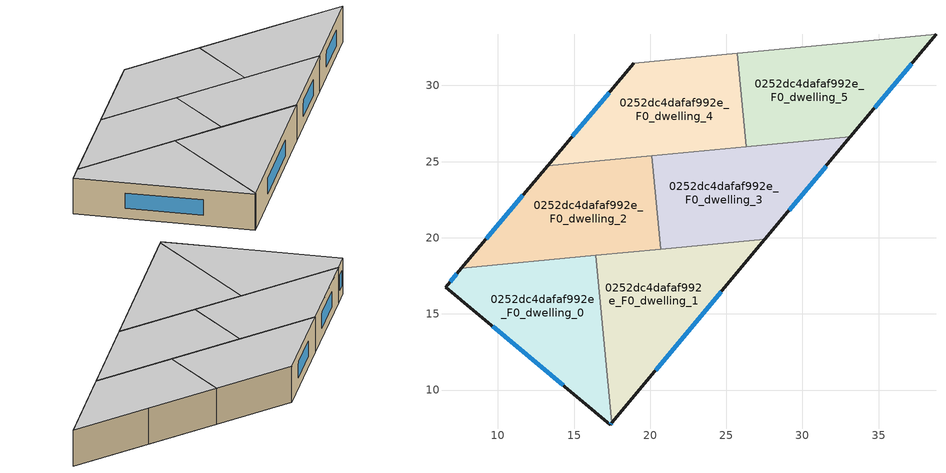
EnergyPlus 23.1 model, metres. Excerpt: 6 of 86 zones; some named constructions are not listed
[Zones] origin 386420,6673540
0252dc4dafaf992e_F0_dwelling_0
 floor ground (EU_floor_Construction): 16.43,18.84 17.48,7.85 17.38,7.73 6.56,16.75 7.61,18 z0
 wall outside (EU_wall_Construction): 7.61,18 6.56,16.75 17.38,7.73 17.48,7.85 z0:3
 wall to 0252dc4dafaf992e_F0_dwelling_1 (EU_wall_Construction): 17.48,7.85 16.43,18.84 z0:3
 wall to 0252dc4dafaf992e_F0_dwelling_2 (EU_wall_Construction): 16.43,18.84 7.61,18 z0:3
 window (EU_Window_Construction): 17.41,7.76 17.45,7.82 / 9.65,14.17 14.29,10.31 / 7.31,17.64 6.86,17.11 z0.86:2.14
 ceiling to 0252dc4dafaf992e_F1_dwelling_0 (EU_floor_Construction): 17.38,7.73 17.48,7.85 16.43,18.84 7.61,18 6.56,16.75 z3
0252dc4dafaf992e_F0_dwelling_1
 floor ground (EU_floor_Construction): 27.54,19.9 17.48,7.85 16.43,18.84 z0
 wall outside (EU_wall_Construction): 17.48,7.85 27.54,19.9 z0:3
 wall to 0252dc4dafaf992e_F0_dwelling_3 (EU_wall_Construction): 27.54,19.9 20.68,19.25 z0:3
 wall to 0252dc4dafaf992e_F0_dwelling_2 (EU_wall_Construction): 20.68,19.25 16.43,18.84 z0:3
 window (EU_Window_Construction): 20.35,11.3 24.66,16.46 z0.86:2.14
 ceiling to 0252dc4dafaf992e_F1_dwelling_1 (EU_floor_Construction): 17.48,7.85 27.54,19.9 16.43,18.84 z3
0252dc4dafaf992e_F0_dwelling_2
 floor ground (EU_floor_Construction): 20.09,25.38 20.68,19.25 7.61,18 13.26,24.72 z0
 wall outside (EU_wall_Construction): 13.26,24.72 7.61,18 z0:3
 wall to 0252dc4dafaf992e_F0_dwelling_3 (EU_wall_Construction): 20.68,19.25 20.09,25.38 z0:3
 wall to 0252dc4dafaf992e_F0_dwelling_4 (EU_wall_Construction): 20.09,25.38 13.26,24.72 z0:3
 window (EU_Window_Construction): 11.64,22.8 9.22,19.92 z0.86:2.14
 ceiling to 0252dc4dafaf992e_F1_dwelling_2 (EU_floor_Construction): 20.68,19.25 20.09,25.38 13.26,24.72 7.61,18 z3
0252dc4dafaf992e_F0_dwelling_3
 floor ground (EU_floor_Construction): 33.15,26.62 27.54,19.9 20.68,19.25 20.09,25.38 z0
 wall outside (EU_wall_Construction): 27.54,19.9 33.15,26.62 z0:3
 wall to 0252dc4dafaf992e_F0_dwelling_5 (EU_wall_Construction): 33.15,26.62 26.32,25.97 z0:3
 wall to 0252dc4dafaf992e_F0_dwelling_4 (EU_wall_Construction): 26.31,25.97 20.1,25.38 z0:3
 window (EU_Window_Construction): 29.14,21.82 31.54,24.7 z0.86:2.14
 ceiling to 0252dc4dafaf992e_F1_dwelling_3 (EU_floor_Construction): 27.54,19.9 33.15,26.62 20.09,25.38 20.68,19.25 z3
0252dc4dafaf992e_F0_dwelling_4
 floor ground (EU_floor_Construction): 25.73,32.11 26.32,25.97 13.26,24.72 18.92,31.46 z0
 wall outside (EU_wall_Construction): 18.92,31.46 13.26,24.72 z0:3
 wall to 0252dc4dafaf992e_F0_dwelling_5 (EU_wall_Construction): 26.32,25.97 25.73,32.11 z0:3
 wall to 0252dc4dafaf992e_F0_dwelling_6 (EU_wall_Construction): 25.73,32.11 18.92,31.46 z0:3
 window (EU_Window_Construction): 17.3,29.54 14.87,26.65 z0.86:2.14
 ceiling to 0252dc4dafaf992e_F1_dwelling_4 (EU_floor_Construction): 26.32,25.97 25.73,32.11 18.92,31.46 13.26,24.72 z3
0252dc4dafaf992e_F0_dwelling_5
 floor ground (EU_floor_Construction): 38.77,33.36 33.15,26.62 26.32,25.97 25.73,32.11 z0
 wall outside (EU_wall_Construction): 33.15,26.62 38.77,33.36 z0:3
 wall to 0252dc4dafaf992e_F0_dwelling_7 (EU_wall_Construction): 38.77,33.36 31.96,32.71 z0:3
 wall to 0252dc4dafaf992e_F0_dwelling_6 (EU_wall_Construction): 31.96,32.71 25.73,32.11 z0:3
 window (EU_Window_Construction): 34.75,28.54 37.16,31.43 z0.86:2.14
 ceiling to 0252dc4dafaf992e_F1_dwelling_5 (EU_floor_Construction): 33.15,26.62 38.77,33.36 25.73,32.11 26.32,25.97 z3
[SCHEDULE:FILE] Column Number=1; Rows to Skip at Top=0; Number of Hours of Data=8760; Column Separator=Comma; Interpolate to Timestep=No; Minutes per Item=60; Adjust Schedule for Daylight Savings=Yes
Name | File
EU_Step8_GainSchedule_0252dc4dafaf992e_F2_dwelling_10_f000 | ../../schedules/0252dc4dafaf992e/0252dc4dafaf992e_F2_dwelling_10_f000_gain.csv
EU_Step8_GainSchedule_0252dc4dafaf992e_F2_dwelling_11_f000 | ../../schedules/0252dc4dafaf992e/0252dc4dafaf992e_F2_dwelling_11_f000_gain.csv
EU_Step8_GainSchedule_0252dc4dafaf992e_F3_dwelling_0_f000 | ../../schedules/0252dc4dafaf992e/0252dc4dafaf992e_F3_dwelling_0_f000_gain.csv
EU_Step8_GainSchedule_0252dc4dafaf992e_F3_dwelling_1_f000 | ../../schedules/0252dc4dafaf992e/0252dc4dafaf992e_F3_dwelling_1_f000_gain.csv
EU_Step8_GainSchedule_0252dc4dafaf992e_F3_dwelling_2_f000 | ../../schedules/0252dc4dafaf992e/0252dc4dafaf992e_F3_dwelling_2_f000_gain.csv
EU_Step8_GainSchedule_0252dc4dafaf992e_F3_dwelling_3_f000 | ../../schedules/0252dc4dafaf992e/0252dc4dafaf992e_F3_dwelling_3_f000_gain.csv
EU_Step8_GainSchedule_0252dc4dafaf992e_F3_dwelling_4_f000 | ../../schedules/0252dc4dafaf992e/0252dc4dafaf992e_F3_dwelling_4_f000_gain.csv
EU_Step8_GainSchedule_0252dc4dafaf992e_F3_dwelling_5_f000 | ../../schedules/0252dc4dafaf992e/0252dc4dafaf992e_F3_dwelling_5_f000_gain.csv
EU_Step8_GainSchedule_0252dc4dafaf992e_F3_dwelling_6_f000 | ../../schedules/0252dc4dafaf992e/0252dc4dafaf992e_F3_dwelling_6_f000_gain.csv
EU_Step8_GainSchedule_0252dc4dafaf992e_F3_dwelling_7_f000 | ../../schedules/0252dc4dafaf992e/0252dc4dafaf992e_F3_dwelling_7_f000_gain.csv
EU_Step8_GainSchedule_0252dc4dafaf992e_F3_dwelling_8_f000 | ../../schedules/0252dc4dafaf992e/0252dc4dafaf992e_F3_dwelling_8_f000_gain.csv
EU_Step8_GainSchedule_0252dc4dafaf992e_F3_dwelling_9_f000 | ../../schedules/0252dc4dafaf992e/0252dc4dafaf992e_F3_dwelling_9_f000_gain.csv
EU_Step8_GainSchedule_0252dc4dafaf992e_F3_dwelling_10_f000 | ../../schedules/0252dc4dafaf992e/0252dc4dafaf992e_F3_dwelling_10_f000_gain.csv
EU_Step8_GainSchedule_0252dc4dafaf992e_F3_dwelling_11_f000 | ../../schedules/0252dc4dafaf992e/0252dc4dafaf992e_F3_dwelling_11_f000_gain.csv
EU_Step8_GainSchedule_0252dc4dafaf992e_F4_dwelling_0_f000 | ../../schedules/0252dc4dafaf992e/0252dc4dafaf992e_F4_dwelling_0_f000_gain.csv
EU_Step8_GainSchedule_0252dc4dafaf992e_F4_dwelling_1_f000 | ../../schedules/0252dc4dafaf992e/0252dc4dafaf992e_F4_dwelling_1_f000_gain.csv
EU_Step8_GainSchedule_0252dc4dafaf992e_F4_dwelling_2_f000 | ../../schedules/0252dc4dafaf992e/0252dc4dafaf992e_F4_dwelling_2_f000_gain.csv
EU_Step8_GainSchedule_0252dc4dafaf992e_F4_dwelling_3_f000 | ../../schedules/0252dc4dafaf992e/0252dc4dafaf992e_F4_dwelling_3_f000_gain.csv
EU_Step8_GainSchedule_0252dc4dafaf992e_F4_dwelling_4_f000 | ../../schedules/0252dc4dafaf992e/0252dc4dafaf992e_F4_dwelling_4_f000_gain.csv
EU_Step8_GainSchedule_0252dc4dafaf992e_F4_dwelling_5_f000 | ../../schedules/0252dc4dafaf992e/0252dc4dafaf992e_F4_dwelling_5_f000_gain.csv
EU_Step8_GainSchedule_0252dc4dafaf992e_F4_dwelling_6_f000 | ../../schedules/0252dc4dafaf992e/0252dc4dafaf992e_F4_dwelling_6_f000_gain.csv
EU_Step8_GainSchedule_0252dc4dafaf992e_F4_dwelling_7_f000 | ../../schedules/0252dc4dafaf992e/0252dc4dafaf992e_F4_dwelling_7_f000_gain.csv
EU_Step8_GainSchedule_0252dc4dafaf992e_F4_dwelling_8_f000 | ../../schedules/0252dc4dafaf992e/0252dc4dafaf992e_F4_dwelling_8_f000_gain.csv
EU_Step8_GainSchedule_0252dc4dafaf992e_F4_dwelling_9_f000 | ../../schedules/0252dc4dafaf992e/0252dc4dafaf992e_F4_dwelling_9_f000_gain.csv
EU_Step8_GainSchedule_0252dc4dafaf992e_F4_dwelling_10_f000 | ../../schedules/0252dc4dafaf992e/0252dc4dafaf992e_F4_dwelling_10_f000_gain.csv
EU_Step8_GainSchedule_0252dc4dafaf992e_F4_dwelling_11_f000 | ../../schedules/0252dc4dafaf992e/0252dc4dafaf992e_F4_dwelling_11_f000_gain.csv
